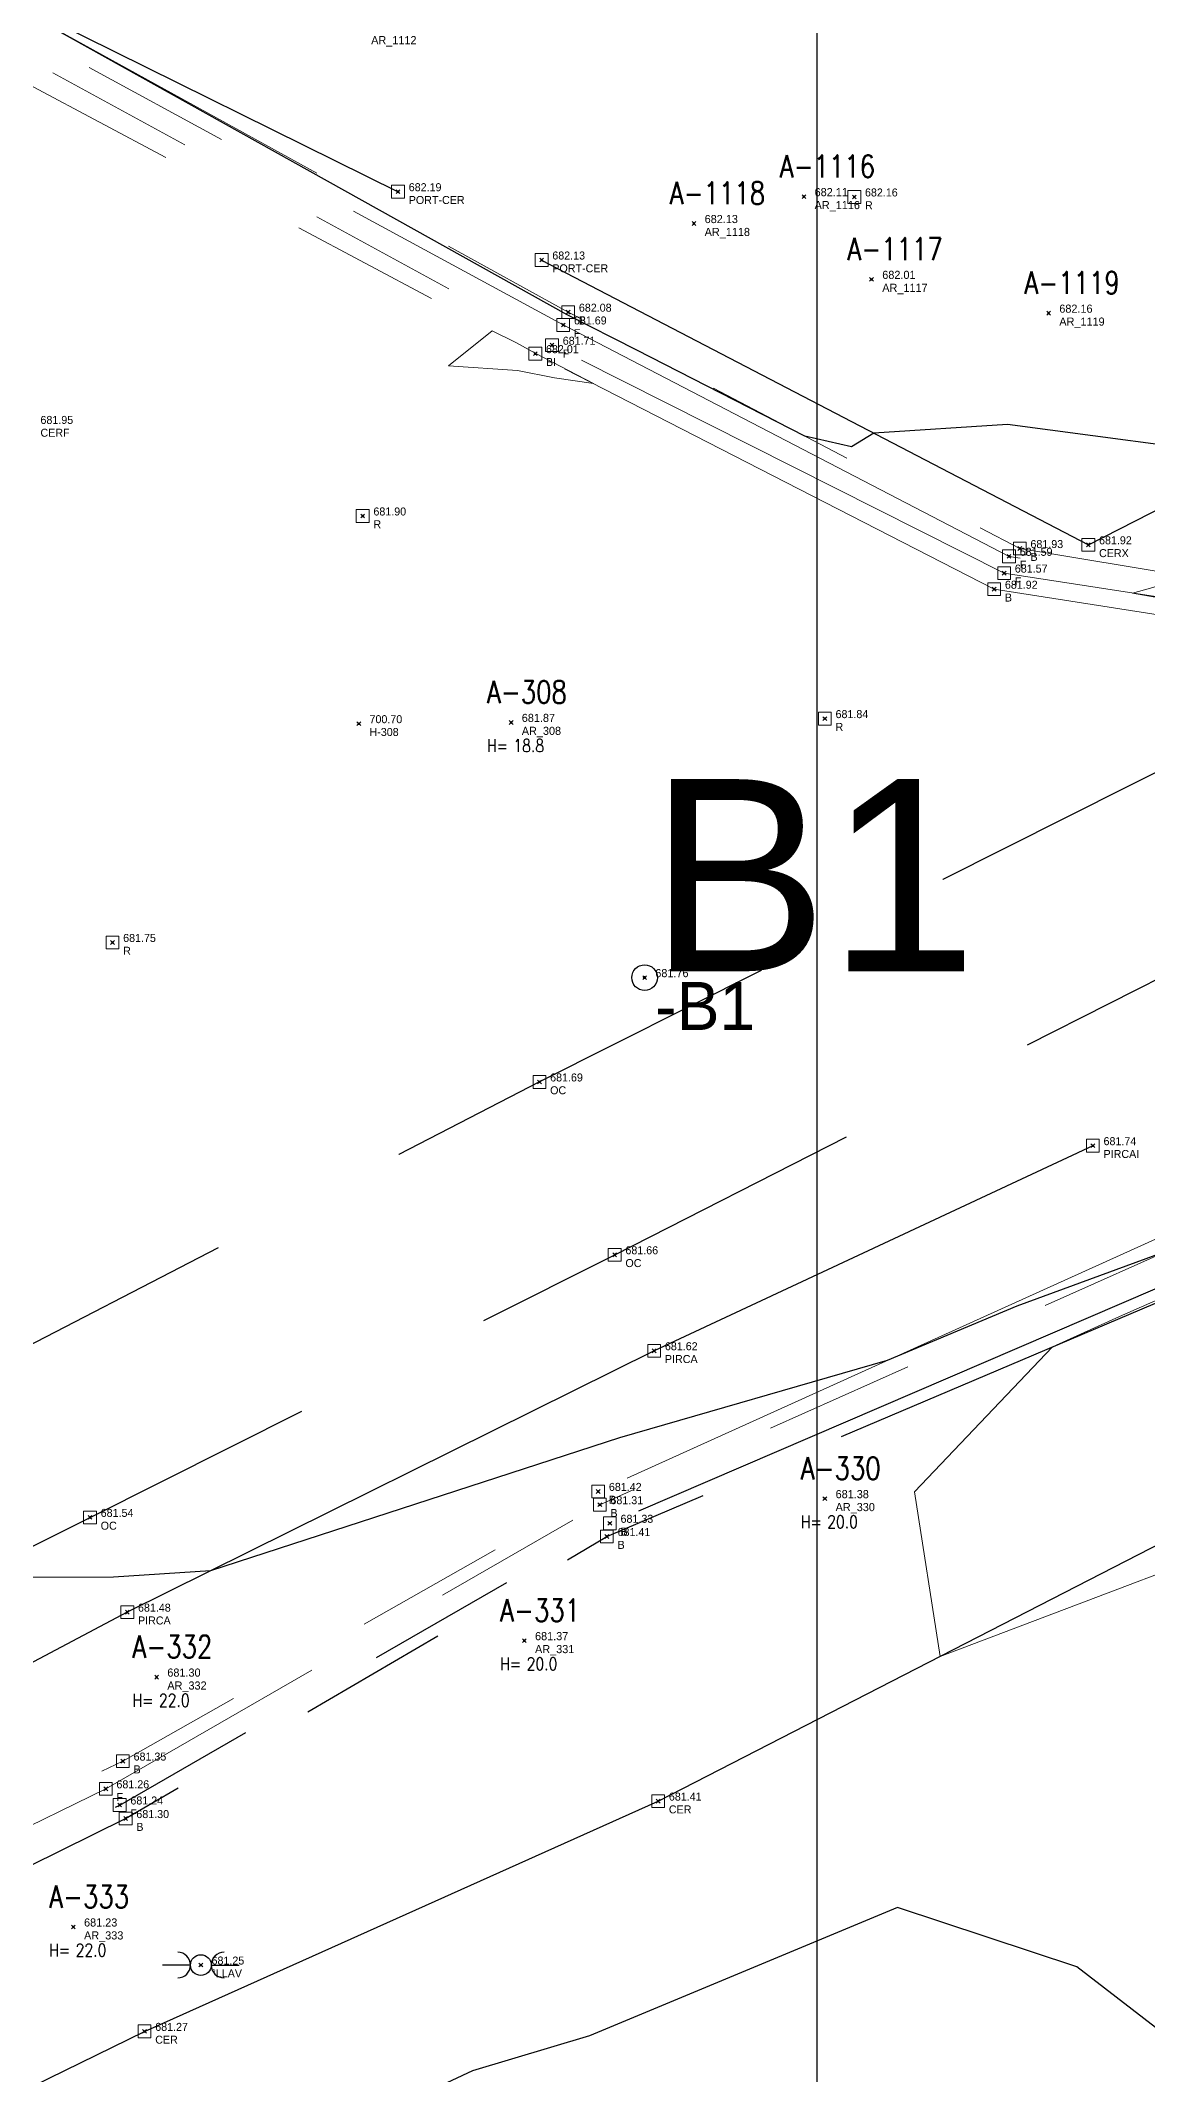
# Model space of a CAD drawing. Extents: x 350769 to 354978, y 6304672 to 6307963.
# Drawn here: x 352587.87 to 352605.16, y 6305958.3 to 6305990.07 of the extents above; entities that cross this region are included whole.
import ezdxf

# ---------------------------------------------------------------- set-up
doc = ezdxf.new("R2010")
doc.units = 0
doc.header["$PDMODE"] = 35
doc.header["$PDSIZE"] = 0.03
for name, pattern in [('4.0 - LO RECABARREN - DESNIVEL NUEVO$0$HIDDEN', [0.375, 0.25, -0.125]), ('CONTINUOS', [0]), ('DASHDOT', [1, 0.5, -0.25, 0, -0.25]), ('DASHED', [19.05, 12.7, -6.35]), ('HIDDEN', [9.525, 6.35, -3.175]), ('PHANTOM', [23.5, 11.75, -2.35, 2.35, -2.35, 2.35, -2.35])]:
    doc.linetypes.add(name, pattern=pattern)
doc.layers.get('0').update_dxf_attribs({"linetype": 'CONTINUOUS'})
doc.layers.get('Defpoints').update_dxf_attribs({"linetype": 'CONTINUOUS'})
for name, color, linetype in [('02_Geo ext_Acotamiento', 7, 'CONTINUOUS'), ('02_Geo ext_Geometria', 2, 'CONTINUOUS'), ('03_S2_Pav ext_Borde vereda', 7, 'CONTINUOUS'), ('1-ARBOL H1', 7, 'CONTINUOUS'), ('1-ARBOL H2', 1, 'CONTINUOUS'), ('1-ARBOL H3', 241, 'CONTINUOUS'), ('1-ARBOL NOMBRE', 3, 'CONTINUOUS'), ('1-ARBOL PTO', 7, 'CONTINUOUS'), ('1-CAMINO DE TIERRA', 252, 'HIDDEN'), ('1-CANAL', 150, 'PHANTOM'), ('1-CERCO', 252, 'CERCO_LINE'), ('1-coordenadas', 8, 'CONTINUOUS'), ('1-PIRCA', 252, 'CONTINUOUS'), ('1-PRS', 6, 'CONTINUOUS'), ('3-CANAL FDO', 141, 'PHANTOM'), ('C-TINN', 5, 'CONTINUOUS'), ('C-TOPO-MINR', 8, 'CONTINUOUS'), ('V-NODE-TEXT DIC 2012', 31, 'CONTINUOUS'), ('Z-LLAV', 253, 'CONTINUOUS')]:
    doc.layers.add(name, color=color, linetype=linetype)
doc.layers.add('0_ASD_LINEA OFICIAL', color=253, linetype='DASHDOT', lineweight=20)
doc.layers.add('0_ASD_TOPOGRAFIA_ELEMENTOS', color=9, linetype='CONTINUOS', lineweight=5, true_color=0xbdbdbd)
doc.styles.add('A', font='arial.ttf', dxfattribs={"height": 2})
doc.styles.add('ROMANS', font='romans.shx', dxfattribs={"width": 0.65})
doc.linetypes.add('CERCO_LINE', pattern='A,0.5,-0.2,[" X ",STANDARD,S=0.1,R=0,X=-0.1,Y=-0.05],-0.25', length=0.95)
doc.dimstyles.new('Principal', dxfattribs={"dimscale": 0, "dimtxt": 2, "dimasz": 2, "dimexe": 1, "dimexo": 1, "dimtad": 1, "dimrnd": 0.05, "dimzin": 1, "dimtxsty": 'ROMANS', "dimcen": 2.5, "dimclrt": 2, "dimaunit": 2, "dimadec": 0, "dimazin": 0, "dimtfac": 1, "dimtmove": 0, "dimatfit": 3, "dimfxl": 1, "dimfxlon": 1, "dimarcsym": 0})

# ---------------------------------------------------------------- blocks, each defined once
blk = doc.blocks.new('COORDENADAS')
at = {"layer": '1-coordenadas'}
blk.add_line((420, -900.625), (420, -0.625), dxfattribs=at)
blk = doc.blocks.new('LLAV')
at = {"layer": 'Z-LLAV'}
for p, q in [((-0.405, 0), (-1.5, 0)), ((0.405, 0), (1.5, 0))]:
    blk.add_line(p, q, dxfattribs=at)
blk.add_circle((0, 0), 0.405, dxfattribs=at)
for centre, start, end in [((-0.905, 0), 270, 90), ((0.905, 0), 90, 270)]:
    blk.add_arc(centre, 0.5, start, end, dxfattribs=at)
blk = doc.blocks.new('*D990')
at = {"layer": '02_Geo ext_Geometria', "color": 0, "lineweight": -2, "transparency": 16777216}
blk.add_line((352576.022, 6306008.91), (352574.44, 6306014.447), dxfattribs=at)
at = {"layer": '02_Geo ext_Geometria', "color": 0, "transparency": 16777216}
blk.add_solid([(352574.6, 6306014.493), (352574.28, 6306014.401), (352574.165, 6306015.409)], dxfattribs=at)
at = {"layer": 'Defpoints', "color": 0, "transparency": 16777216}
for p in [(352574.165, 6306015.409), (352689.665, 6305611.165)]:
    blk.add_point(p, dxfattribs=at)
at = {"layer": '02_Geo ext_Geometria', "color": 2, "transparency": 16777216, "insert": (352576.282, 6306011.306), "char_height": 1, "attachment_point": 5, "rotation": 285.9455, "style": 'ROMANS'}
blk.add_mtext('R420,40', dxfattribs=at)
blk = doc.blocks.new('*D1158')
at = {"layer": '02_Geo ext_Acotamiento', "color": 0, "lineweight": -2, "transparency": 16777216}
blk.add_line((352591.628, 6306023.101), (352590.955, 6306028.148), dxfattribs=at)
at = {"layer": '02_Geo ext_Acotamiento', "color": 0, "transparency": 16777216}
blk.add_solid([(352591.121, 6306028.17), (352590.79, 6306028.126), (352590.823, 6306029.139)], dxfattribs=at)
at = {"layer": 'Defpoints', "color": 0, "transparency": 16777216}
for p in [(352590.823, 6306029.139), (352600.066, 6305959.752)]:
    blk.add_point(p, dxfattribs=at)
at = {"layer": '02_Geo ext_Acotamiento', "color": 2, "transparency": 16777216, "insert": (352592.274, 6306025.126), "char_height": 1, "attachment_point": 5, "rotation": 277.5872, "style": 'ROMANS'}
blk.add_mtext('R70,00', dxfattribs=at)
blk = doc.blocks.new('*D1163')
at = {"layer": '02_Geo ext_Acotamiento', "color": 0, "lineweight": -2, "transparency": 16777216}
blk.add_line((352570.503, 6306007.292), (352568.844, 6306012.806), dxfattribs=at)
at = {"layer": '02_Geo ext_Acotamiento', "color": 0, "transparency": 16777216}
blk.add_solid([(352569.004, 6306012.854), (352568.685, 6306012.758), (352568.556, 6306013.764)], dxfattribs=at)
at = {"layer": 'Defpoints', "color": 0, "transparency": 16777216}
for p in [(352568.556, 6306013.764), (352689.665, 6305611.165)]:
    blk.add_point(p, dxfattribs=at)
at = {"layer": '02_Geo ext_Acotamiento', "color": 2, "transparency": 16777216, "insert": (352570.729, 6306009.69), "char_height": 1, "attachment_point": 5, "rotation": 286.7422, "style": 'ROMANS'}
blk.add_mtext('R420,40', dxfattribs=at)
blk = doc.blocks.new('*D1236')
at = {"layer": '02_Geo ext_Acotamiento', "color": 0, "lineweight": -2, "transparency": 16777216}
blk.add_line((352474.045, 6305972.496), (352473.119, 6305978.179), dxfattribs=at)
at = {"layer": '02_Geo ext_Acotamiento', "color": 0, "transparency": 16777216}
blk.add_solid([(352473.283, 6305978.206), (352472.954, 6305978.153), (352472.958, 6305979.166)], dxfattribs=at)
at = {"layer": 'Defpoints', "color": 0, "transparency": 16777216}
for p in [(352472.958, 6305979.166), (352596.042, 6305224.025)]:
    blk.add_point(p, dxfattribs=at)
at = {"layer": '02_Geo ext_Acotamiento', "color": 2, "transparency": 16777216, "insert": (352474.582, 6305974.845), "char_height": 1, "attachment_point": 5, "rotation": 279.2575, "style": 'ROMANS'}
blk.add_mtext('R765,10', dxfattribs=at)
blk = doc.blocks.new('A$C27410629')
at = {"layer": '0_ASD_LINEA OFICIAL', "ltscale": 8, "const_width": 0.5}
blk.add_lwpolyline([(329.815, 1226.935), (341.22, 1148.869), (238.195, 1105.634), (291.49, 983.299), (321.978, 995.446), (326.454, 996.533), (296.029, 1064.505), (308.046, 1069.695), (363.611, 1093.689), (361.431, 1107.626), (353.439, 1158.713), (341.91, 1227.807, -0.046618), (405.464, 1246.359), (405.095, 1249.329)], format="xyb", dxfattribs=at)
blk = doc.blocks.new('*D1284')
at = {"layer": '02_Geo ext_Acotamiento', "color": 0, "lineweight": -2, "transparency": 16777216}
blk.add_line((352572.304, 6306010.521), (352570.703, 6306016.052), dxfattribs=at)
at = {"layer": '02_Geo ext_Acotamiento', "color": 0, "transparency": 16777216}
blk.add_solid([(352570.863, 6306016.098), (352570.543, 6306016.005), (352570.425, 6306017.012)], dxfattribs=at)
at = {"layer": 'Defpoints', "color": 0, "transparency": 16777216}
for p in [(352570.425, 6306017.012), (352668.732, 6305677.436)]:
    blk.add_point(p, dxfattribs=at)
at = {"layer": '02_Geo ext_Acotamiento', "color": 2, "transparency": 16777216, "insert": (352572.556, 6306012.917), "char_height": 1, "attachment_point": 5, "rotation": 286.1456, "style": 'ROMANS'}
blk.add_mtext('R353,50', dxfattribs=at)
blk = doc.blocks.new('*D1285')
at = {"layer": '02_Geo ext_Acotamiento', "color": 0, "lineweight": -2, "transparency": 16777216}
blk.add_line((352571.708, 6306017.61), (352570.121, 6306023.145), dxfattribs=at)
at = {"layer": '02_Geo ext_Acotamiento', "color": 0, "transparency": 16777216}
blk.add_solid([(352570.282, 6306023.191), (352569.961, 6306023.099), (352569.846, 6306024.106)], dxfattribs=at)
at = {"layer": 'Defpoints', "color": 0, "transparency": 16777216}
for p in [(352569.846, 6306024.106), (352673.986, 6305660.762)]:
    blk.add_point(p, dxfattribs=at)
at = {"layer": '02_Geo ext_Acotamiento', "color": 2, "transparency": 16777216, "insert": (352571.966, 6306020.005), "char_height": 1, "attachment_point": 5, "rotation": 285.9932, "style": 'ROMANS'}
blk.add_mtext('R377,95', dxfattribs=at)
blk = doc.blocks.new('TOPOGRAFIA')
at = {"layer": '1-ARBOL H1', "color": 9, "lineweight": 0, "true_color": 0xbdbdbd}
for p in [(390595.219, 6302979.417), (390600.122, 6302967.293), (390595.426, 6302965.075), (390589.681, 6302964.506), (390588.38, 6302960.603)]:
    blk.add_point(p, dxfattribs=at)
at = {"layer": '1-ARBOL PTO', "color": 9, "lineweight": 0, "true_color": 0xbdbdbd}
for p in [(390599.794, 6302987.629), (390598.076, 6302987.209), (390600.851, 6302986.337), (390603.617, 6302985.809), (390595.219, 6302979.417), (390600.122, 6302967.293), (390595.426, 6302965.075), (390589.681, 6302964.506), (390588.38, 6302960.603)]:
    blk.add_point(p, dxfattribs=at)
at = {"layer": '1-CAMINO DE TIERRA', "color": 9, "lineweight": 0, "true_color": 0xbdbdbd, "flags": 128}
blk.add_lwpolyline([(390607.64, 6302979.815), (390595.662, 6302973.801), (390587.194, 6302969.429), (390574.37, 6302962.924), (390567.258, 6302959.232), (390557.997, 6302954.445), (390548.615, 6302949.552), (390540.491, 6302945.203), (390529.098, 6302939.213), (390519.624, 6302934.074), (390511.649, 6302929.898), (390501.487, 6302924.31), (390493.855, 6302920.188), (390484.267, 6302915.068), (390473.889, 6302910.014), (390464.48, 6302905.817), (390455.173, 6302902.087), (390444.191, 6302897.701), (390434.465, 6302893.974), (390425.452, 6302890.572), (390413.92, 6302886.513)], dxfattribs=at)
at = {"layer": '1-CAMINO DE TIERRA', "color": 9, "true_color": 0xbdbdbd, "flags": 128}
blk.add_lwpolyline([(390414.503, 6302884.167), (390426.235, 6302888.284), (390435.455, 6302891.824), (390444.768, 6302895.243), (390456.273, 6302899.776), (390465.133, 6302903.239), (390475.06, 6302907.873), (390485.171, 6302912.687), (390495.221, 6302918.173), (390502.597, 6302922.104), (390512.934, 6302927.772), (390520.597, 6302932.004), (390530.432, 6302937.188), (390541.507, 6302943.044), (390549.796, 6302947.283), (390559.224, 6302952.057), (390568.45, 6302957.205), (390575.349, 6302960.324), (390588.64, 6302967), (390596.838, 6302971.102), (390608.345, 6302976.949)], dxfattribs=at)
at = {"layer": '1-CANAL', "color": 9, "lineweight": 0, "true_color": 0xbdbdbd, "flags": 128}
for points in [[(390606.923, 6302980.85), (390602.767, 6302981.497), (390595.597, 6302985.176), (390586.83, 6302989.835), (390576.966, 6302994.828), (390569.022, 6303004.858), (390565.181, 6303011.45), (390560.121, 6303016.931), (390558.695, 6303022.392), (390559.906, 6303030.896), (390565.735, 6303034.226), (390567.863, 6303043.851), (390567.476, 6303053.031), (390577.365, 6303055.368), (390586.13, 6303057.083), (390595.951, 6303058.75), (390592.766, 6303073.477), (390590.492, 6303084.974), (390587.931, 6303096.852), (390585.972, 6303106.914), (390583.455, 6303119.338), (390581.638, 6303129.379), (390579.403, 6303140.31), (390580.852, 6303144.065)], [(390581.244, 6303144.018), (390580.369, 6303140.36), (390582.262, 6303129.744), (390584.047, 6303119.5), (390586.588, 6303107.088), (390588.694, 6303096.849), (390591.067, 6303085.105), (390593.654, 6303073.281), (390596.879, 6303058.062), (390586.509, 6303056.198), (390577.689, 6303054.568), (390568.543, 6303052.751), (390568.434, 6303043.924), (390566.27, 6303033.841), (390560.889, 6303030.742), (390559.334, 6303022.627), (390560.769, 6303017.205), (390565.807, 6303011.677), (390569.487, 6303005.317), (390577.48, 6302995.531), (390587.275, 6302990.707), (390596.111, 6302985.824), (390603.166, 6302982.132), (390607.384, 6302981.434)], [(390534.978, 6302934.255), (390545.279, 6302939.248), (390558.807, 6302946.563), (390566.318, 6302951.288), (390577.492, 6302957.55), (390589.154, 6302963.194), (390596.58, 6302967.406), (390606.031, 6302971.682)]]:
    blk.add_lwpolyline(points, dxfattribs=at)
at = {"layer": '1-CANAL', "color": 9, "true_color": 0xbdbdbd, "flags": 128}
blk.add_lwpolyline([(390410.425, 6302877.471), (390411.43, 6302878.668), (390417.383, 6302880.527), (390418.627, 6302880.78), (390429.948, 6302884.642), (390440.217, 6302888.095), (390449.414, 6302891.566), (390460.027, 6302895.068), (390470.05, 6302898.48), (390479.987, 6302903.192), (390490.293, 6302909.07), (390498.843, 6302913.912), (390509.936, 6302918.991), (390519.355, 6302923.819), (390527.617, 6302929.369), (390535.896, 6302933.049), (390543.608, 6302937.795), (390559.216, 6302945.658), (390566.769, 6302950.54), (390577.792, 6302956.685), (390589.197, 6302962.296), (390596.716, 6302966.701), (390606.382, 6302970.815)], dxfattribs=at)
at = {"layer": '1-CERCO', "color": 9, "lineweight": 0, "true_color": 0xbdbdbd, "flags": 128}
for points in [[(390621.731, 6302988.051), (390622.955, 6302992.455), (390622.283, 6302994.852), (390620.115, 6303005.411), (390618.483, 6303013.734), (390616.906, 6303021.181), (390614.394, 6303032.673), (390605.923, 6303031.807), (390602.864, 6303031.486), (390598.352, 6303031.962), (390588.4, 6303033.041), (390578.519, 6303033.596), (390570.245, 6303033.803), (390569.578, 6303025.395), (390569.558, 6303019.565), (390569.426, 6303011.703), (390571.471, 6303005.348), (390573.368, 6303002.12), (390579.022, 6302995.676), (390588.044, 6302990.378), (390593.453, 6302987.706)], [(390595.696, 6302986.639), (390604.238, 6302982.191), (390607.899, 6302984.059), (390616.796, 6302988.676)], [(390629.655, 6302894.677), (390626.235, 6302904.153), (390625.845, 6302905.116), (390623.812, 6302914.958), (390622.015, 6302923.148), (390619.52, 6302934.931), (390617.616, 6302943.74), (390615.737, 6302952.556), (390608.419, 6302949.168), (390600.373, 6302945.466), (390593.216, 6302942.178), (390588.747, 6302943.581), (390583.12, 6302947.034), (390579.264, 6302953.968), (390589.492, 6302958.972), (390597.517, 6302962.569), (390609.056, 6302968.491)]]:
    blk.add_lwpolyline(points, dxfattribs=at)
at = {"layer": '1-coordenadas', "color": 9, "linetype": '4.0 - LO RECABARREN - DESNIVEL NUEVO$0$HIDDEN', "lineweight": 0, "ltscale": 50, "true_color": 0xbdbdbd}
blk.add_line((390600, 6302300), (390600, 6303200), dxfattribs=at)
at = {"layer": '1-PIRCA', "color": 9, "lineweight": 0, "true_color": 0xbdbdbd, "flags": 128}
blk.add_lwpolyline([(390604.308, 6302972.806), (390597.455, 6302969.603), (390589.223, 6302965.52), (390575.978, 6302958.504)], dxfattribs=at)
at = {"layer": '1-PRS', "color": 9, "lineweight": 0, "true_color": 0xbdbdbd}
blk.add_circle((390597.305, 6302975.431), 0.2, dxfattribs=at)
blk.add_point((390597.305, 6302975.431), dxfattribs=at)
at = {"layer": '3-CANAL FDO', "color": 9, "lineweight": 0, "true_color": 0xbdbdbd, "flags": 128}
for points in [[(390577.595, 6303054.825), (390568.212, 6303052.779), (390568.276, 6303043.896), (390566.036, 6303033.804), (390560.601, 6303030.851), (390559.102, 6303022.612), (390560.52, 6303017.167), (390565.688, 6303011.598), (390569.355, 6303005.237), (390577.235, 6302995.456), (390587.08, 6302990.484), (390596.034, 6302985.625), (390602.999, 6302982.011), (390607.157, 6302981.305)], [(390607.157, 6302981.305), (390606.963, 6302981.122), (390602.922, 6302981.749), (390595.859, 6302985.308), (390586.876, 6302990.212), (390576.85, 6302995.233), (390569.127, 6303005.061), (390565.509, 6303011.456), (390560.289, 6303017.039), (390558.87, 6303022.466), (390560.25, 6303030.91), (390565.89, 6303034.024), (390568.07, 6303043.79), (390567.841, 6303052.638)], [(390614.357, 6302888.732), (390614.033, 6302890.479), (390617.872, 6302894.869), (390619.987, 6302898.875), (390626.1, 6302904.402), (390628.071, 6302908.241), (390626.247, 6302919.44), (390624.269, 6302927.686), (390621.555, 6302941.113), (390621.382, 6302947.496), (390622.109, 6302957.45), (390620.887, 6302963.071), (390618.288, 6302968.639), (390613.135, 6302975.193), (390612.733, 6302975.009), (390612.821, 6302974.866), (390606.108, 6302971.447), (390596.604, 6302967.198)], [(390498.837, 6302914.947), (390509.344, 6302920.398), (390519.008, 6302924.877), (390527.469, 6302929.862), (390535.051, 6302934.038), (390545.348, 6302939.046), (390559.058, 6302946.301), (390566.444, 6302951.117), (390577.657, 6302957.27), (390588.886, 6302962.761), (390596.604, 6302967.198)]]:
    blk.add_lwpolyline(points, dxfattribs=at)
at = {"layer": '3-CANAL FDO', "color": 9, "true_color": 0xbdbdbd, "flags": 128}
blk.add_lwpolyline([(390410.291, 6302874.382), (390410.045, 6302876.002), (390409.921, 6302876.491), (390410.015, 6302877.454), (390410.261, 6302877.634), (390411.408, 6302879.012), (390417.173, 6302880.892), (390418.341, 6302881.327), (390429.641, 6302885.121), (390440.068, 6302888.62), (390449.007, 6302892.011), (390459.544, 6302895.544), (390469.987, 6302898.925), (390479.581, 6302903.965), (390489.75, 6302909.574), (390498.99, 6302914.674), (390509.501, 6302919.669), (390519.234, 6302924.649), (390527.598, 6302929.651), (390535.204, 6302933.735), (390543.553, 6302938.076), (390559.196, 6302946.235), (390566.606, 6302950.922), (390577.734, 6302956.994), (390589.104, 6302962.508), (390596.762, 6302966.908), (390606.237, 6302970.98)], dxfattribs=at)
at = {"layer": 'C-TINN', "color": 9, "linetype": 'Continuous', "lineweight": 0, "true_color": 0xbdbdbd}
for points, elevation in [([(390593.353, 6302987.606), (390593.353, 6302987.806), (390593.553, 6302987.806), (390593.553, 6302987.606), (390593.353, 6302987.606)], 682.189), ([(390600.481, 6302987.524), (390600.481, 6302987.724), (390600.681, 6302987.724), (390600.681, 6302987.524), (390600.481, 6302987.524)], 682.155), ([(390595.596, 6302986.539), (390595.596, 6302986.739), (390595.796, 6302986.739), (390595.796, 6302986.539), (390595.596, 6302986.539)], 682.127), ([(390596.011, 6302985.724), (390596.011, 6302985.924), (390596.211, 6302985.924), (390596.211, 6302985.724), (390596.011, 6302985.724)], 682.076), ([(390595.934, 6302985.525), (390595.934, 6302985.725), (390596.134, 6302985.725), (390596.134, 6302985.525), (390595.934, 6302985.525)], 681.691), ([(390595.497, 6302985.076), (390595.497, 6302985.276), (390595.697, 6302985.276), (390595.697, 6302985.076), (390595.497, 6302985.076)], 682.011), ([(390595.759, 6302985.208), (390595.759, 6302985.408), (390595.959, 6302985.408), (390595.959, 6302985.208), (390595.759, 6302985.208)], 681.711), ([(390592.801, 6302982.541), (390592.801, 6302982.741), (390593.001, 6302982.741), (390593.001, 6302982.541), (390592.801, 6302982.541)], 681.905), ([(390602.899, 6302981.911), (390602.899, 6302982.111), (390603.099, 6302982.111), (390603.099, 6302981.911), (390602.899, 6302981.911)], 681.587), ([(390603.066, 6302982.032), (390603.066, 6302982.232), (390603.266, 6302982.232), (390603.266, 6302982.032), (390603.066, 6302982.032)], 681.931), ([(390604.138, 6302982.091), (390604.138, 6302982.291), (390604.338, 6302982.291), (390604.338, 6302982.091), (390604.138, 6302982.091)], 681.918), ([(390602.822, 6302981.649), (390602.822, 6302981.849), (390603.022, 6302981.849), (390603.022, 6302981.649), (390602.822, 6302981.649)], 681.568), ([(390602.667, 6302981.397), (390602.667, 6302981.597), (390602.867, 6302981.597), (390602.867, 6302981.397), (390602.667, 6302981.397)], 681.924), ([(390600.021, 6302979.376), (390600.021, 6302979.576), (390600.221, 6302979.576), (390600.221, 6302979.376), (390600.021, 6302979.376)], 681.845), ([(390588.891, 6302975.88), (390588.891, 6302976.08), (390589.091, 6302976.08), (390589.091, 6302975.88), (390588.891, 6302975.88)], 681.751), ([(390595.562, 6302973.701), (390595.562, 6302973.901), (390595.762, 6302973.901), (390595.762, 6302973.701), (390595.562, 6302973.701)], 681.688), ([(390604.208, 6302972.706), (390604.208, 6302972.906), (390604.408, 6302972.906), (390604.408, 6302972.706), (390604.208, 6302972.706)], 681.737), ([(390596.738, 6302971.002), (390596.738, 6302971.202), (390596.938, 6302971.202), (390596.938, 6302971.002), (390596.738, 6302971.002)], 681.661), ([(390597.355, 6302969.503), (390597.355, 6302969.703), (390597.555, 6302969.703), (390597.555, 6302969.503), (390597.355, 6302969.503)], 681.623), ([(390596.48, 6302967.306), (390596.48, 6302967.506), (390596.68, 6302967.506), (390596.68, 6302967.306), (390596.48, 6302967.306)], 681.424), ([(390596.504, 6302967.098), (390596.504, 6302967.298), (390596.704, 6302967.298), (390596.704, 6302967.098), (390596.504, 6302967.098)], 681.314), ([(390588.54, 6302966.9), (390588.54, 6302967.1), (390588.74, 6302967.1), (390588.74, 6302966.9), (390588.54, 6302966.9)], 681.539), ([(390596.662, 6302966.808), (390596.662, 6302967.008), (390596.862, 6302967.008), (390596.862, 6302966.808), (390596.662, 6302966.808)], 681.326), ([(390596.616, 6302966.601), (390596.616, 6302966.801), (390596.816, 6302966.801), (390596.816, 6302966.601), (390596.616, 6302966.601)], 681.41), ([(390589.123, 6302965.42), (390589.123, 6302965.62), (390589.323, 6302965.62), (390589.323, 6302965.42), (390589.123, 6302965.42)], 681.477), ([(390589.054, 6302963.094), (390589.054, 6302963.294), (390589.254, 6302963.294), (390589.254, 6302963.094), (390589.054, 6302963.094)], 681.352), ([(390588.786, 6302962.661), (390588.786, 6302962.861), (390588.986, 6302962.861), (390588.986, 6302962.661), (390588.786, 6302962.661)], 681.258), ([(390589.004, 6302962.408), (390589.004, 6302962.608), (390589.204, 6302962.608), (390589.204, 6302962.408), (390589.004, 6302962.408)], 681.238), ([(390589.097, 6302962.196), (390589.097, 6302962.396), (390589.297, 6302962.396), (390589.297, 6302962.196), (390589.097, 6302962.196)], 681.301), ([(390597.417, 6302962.469), (390597.417, 6302962.669), (390597.617, 6302962.669), (390597.617, 6302962.469), (390597.417, 6302962.469)], 681.413), ([(390589.392, 6302958.872), (390589.392, 6302959.072), (390589.592, 6302959.072), (390589.592, 6302958.872), (390589.392, 6302958.872)], 681.267)]:
    blk.add_lwpolyline(points, dxfattribs=dict(at, elevation=elevation))
for p in [(390593.453, 6302987.706, 682.189), (390600.581, 6302987.624, 682.155), (390595.696, 6302986.639, 682.127), (390596.034, 6302985.625, 681.691), (390596.111, 6302985.824, 682.076), (390595.859, 6302985.308, 681.711), (390595.597, 6302985.176, 682.011), (390592.901, 6302982.641, 681.905), (390603.166, 6302982.132, 681.931), (390604.238, 6302982.191, 681.918), (390602.999, 6302982.011, 681.587), (390602.767, 6302981.497, 681.924), (390602.922, 6302981.749, 681.568), (390600.121, 6302979.476, 681.845), (390588.991, 6302975.98, 681.751), (390595.662, 6302973.801, 681.688), (390604.308, 6302972.806, 681.737), (390596.838, 6302971.102, 681.661), (390597.455, 6302969.603, 681.623), (390596.58, 6302967.406, 681.424), (390596.604, 6302967.198, 681.314), (390588.64, 6302967, 681.539), (390596.762, 6302966.908, 681.326), (390596.716, 6302966.701, 681.41), (390589.223, 6302965.52, 681.477), (390589.154, 6302963.194, 681.352), (390588.886, 6302962.761, 681.258), (390589.104, 6302962.508, 681.238), (390597.517, 6302962.569, 681.413), (390589.197, 6302962.296, 681.301), (390589.492, 6302958.972, 681.267)]:
    blk.add_point(p, dxfattribs=at)
at = {"layer": 'C-TOPO-MINR', "color": 9, "linetype": 'Continuous', "lineweight": -3, "true_color": 0xbdbdbd}
for points, elevation in [([(390606.895, 6302983.547), (390602.973, 6302984.071), (390600.887, 6302983.936), (390600.536, 6302983.719), (390599.809, 6302983.889), (390597.182, 6302985.231), (390596.096, 6302985.785), (390587.523, 6302990.563)], 682), ([(390606.114, 6302971.398), (390603.122, 6302970.298), (390601.097, 6302969.45), (390596.914, 6302968.245), (390590.52, 6302966.163), (390589.007, 6302966.069), (390586.769, 6302966.06), (390586.075, 6302966.267), (390586.448, 6302969.05), (390585.429, 6302969.24), (390576.223, 6302970.31), (390571.543, 6302969.393), (390562.409, 6302971.543), (390560.25, 6302977.261), (390559.338, 6302978.374), (390551.043, 6302978.078), (390542.282, 6302979.465), (390540.96, 6302979.666), (390535.227, 6302977.717), (390532.241, 6302976.518)], 681.5), ([(390608.996, 6302956.176), (390604.058, 6302959.983), (390601.256, 6302960.909), (390596.443, 6302958.905), (390594.614, 6302958.354), (390588.081, 6302955.3)], 681)]:
    blk.add_lwpolyline(points, dxfattribs=dict(at, elevation=elevation))
at = {"layer": 'C-TOPO-MINR', "color": 9, "linetype": 'Continuous', "lineweight": 0, "true_color": 0xbdbdbd}
for points, elevation in [([(390595.291, 6302985.352), (390594.923, 6302985.534), (390594.24, 6302984.986), (390595.317, 6302984.913), (390595.897, 6302984.798), (390596.504, 6302984.711), (390595.607, 6302985.181), (390595.291, 6302985.352)], 682), ([(390606.956, 6302981.076), (390607.102, 6302981.147), (390607.12, 6302981.123), (390607.116, 6302981.165), (390607.196, 6302981.327), (390606.669, 6302981.406), (390605.46, 6302981.593), (390605.21, 6302981.515), (390604.928, 6302981.438), (390606.956, 6302981.076)], 681.5), ([(390608.273, 6302967.232), (390610.44, 6302967.942), (390613.325, 6302969.19), (390615.44, 6302969.719), (390615.236, 6302971.656), (390612.864, 6302974.571), (390607.373, 6302971.396), (390606.35, 6302970.852), (390604.771, 6302970.161), (390603.676, 6302969.663), (390601.524, 6302967.398), (390601.92, 6302964.829), (390608.273, 6302967.232)], 681.5)]:
    blk.add_lwpolyline(points, dxfattribs=dict(at, elevation=elevation))
at = {"layer": 'V-NODE-TEXT DIC 2012', "color": 9, "lineweight": 0, "true_color": 0xbdbdbd}
for p in [(390593.453, 6302987.706), (390599.794, 6302987.629), (390600.581, 6302987.624), (390598.076, 6302987.209), (390595.696, 6302986.639), (390600.851, 6302986.337), (390596.034, 6302985.625), (390596.111, 6302985.824), (390603.617, 6302985.809), (390595.859, 6302985.308), (390595.597, 6302985.176), (390592.901, 6302982.641), (390603.166, 6302982.132), (390604.238, 6302982.191), (390602.999, 6302982.011), (390602.767, 6302981.497), (390602.922, 6302981.749), (390592.84, 6302979.397), (390595.219, 6302979.417), (390600.121, 6302979.476), (390588.991, 6302975.98), (390597.305, 6302975.431), (390595.662, 6302973.801), (390604.308, 6302972.806), (390596.838, 6302971.102), (390597.455, 6302969.603), (390596.58, 6302967.406), (390596.604, 6302967.198), (390600.122, 6302967.293), (390588.64, 6302967), (390596.762, 6302966.908), (390596.716, 6302966.701), (390589.223, 6302965.52), (390595.426, 6302965.075), (390589.681, 6302964.506), (390589.154, 6302963.194), (390588.886, 6302962.761), (390589.104, 6302962.508), (390597.517, 6302962.569), (390589.197, 6302962.296), (390588.38, 6302960.603), (390590.372, 6302960.008), (390589.492, 6302958.972)]:
    blk.add_point(p, dxfattribs=at)
at = {"layer": 'Z-LLAV', "color": 9, "lineweight": 0, "true_color": 0xbdbdbd, "xscale": 0.4, "yscale": 0.4, "zscale": 0.4}
blk.add_blockref('LLAV', (390590.372, 6302960.008), dxfattribs=at)
at = {"layer": '1-ARBOL H2', "color": 9, "lineweight": 0, "true_color": 0xbdbdbd, "style": 'ROMANS', "width": 0.8}
for p in [(390594.842, 6302978.955), (390599.745, 6302966.831), (390595.049, 6302964.613), (390589.304, 6302964.044), (390588.003, 6302960.141)]:
    blk.add_text('H=', height=0.2, dxfattribs=at).set_placement(p)
at = {"layer": '1-ARBOL H3', "color": 9, "lineweight": 0, "true_color": 0xbdbdbd, "style": 'ROMANS', "width": 0.8}
for s, p in [('18.8', (390595.255, 6302978.955)), ('20.0', (390600.158, 6302966.831)), ('20.0', (390595.462, 6302964.613)), ('22.0', (390589.717, 6302964.044)), ('22.0', (390588.416, 6302960.141))]:
    blk.add_text(s, height=0.2, dxfattribs=at).set_placement(p)
at = {"layer": '1-ARBOL NOMBRE', "color": 9, "lineweight": 0, "true_color": 0xbdbdbd, "style": 'ROMANS', "width": 0.8}
for s, p in [('A-1116', (390599.417, 6302987.929)), ('A-1118', (390597.699, 6302987.509)), ('A-1117', (390600.474, 6302986.637)), ('A-1119', (390603.24, 6302986.109)), ('A-308', (390594.842, 6302979.717)), ('A-330', (390599.745, 6302967.593)), ('A-331', (390595.049, 6302965.375)), ('A-332', (390589.304, 6302964.806)), ('A-333', (390588.003, 6302960.903))]:
    blk.add_text(s, height=0.35, dxfattribs=at).set_placement(p)
at = {"layer": '1-PRS', "color": 9, "lineweight": 0, "true_color": 0xbdbdbd, "style": 'A'}
blk.add_text('B1', height=3, dxfattribs=at).set_placement((390597.372, 6302975.531))
at = {"layer": 'V-NODE-TEXT DIC 2012', "color": 9, "lineweight": 0, "true_color": 0xbdbdbd}
for s, height, p in [('AR_1112', 0.127, (390593.033, 6302990.01)), ('682.19', 0.125, (390593.62, 6302987.714)), ('PORT-CER', 0.125, (390593.62, 6302987.514)), ('AR_1116', 0.127, (390599.961, 6302987.434)), ('682.11', 0.127, (390599.961, 6302987.636)), ('682.16', 0.125, (390600.748, 6302987.632)), ('R', 0.125, (390600.748, 6302987.432)), ('682.13', 0.127, (390598.243, 6302987.216)), ('AR_1118', 0.127, (390598.243, 6302987.014)), ('682.13', 0.125, (390595.863, 6302986.647)), ('PORT-CER', 0.125, (390595.863, 6302986.447)), ('AR_1117', 0.127, (390601.018, 6302986.142)), ('682.01', 0.127, (390601.018, 6302986.344)), ('682.08', 0.125, (390596.278, 6302985.832)), ('682.16', 0.127, (390603.784, 6302985.816)), ('681.69', 0.125, (390596.201, 6302985.633)), ('B', 0.125, (390596.278, 6302985.632)), ('AR_1119', 0.127, (390603.784, 6302985.614)), ('682.01', 0.125, (390595.764, 6302985.184)), ('681.71', 0.125, (390596.026, 6302985.316)), ('F', 0.125, (390596.201, 6302985.433)), ('BI', 0.125, (390595.764, 6302984.984)), ('F', 0.125, (390596.026, 6302985.116)), ('681.95', 0.125, (390587.866, 6302984.079)), ('CERF', 0.125, (390587.866, 6302983.879)), ('681.90', 0.125, (390593.068, 6302982.649)), ('R', 0.125, (390593.068, 6302982.449)), ('681.59', 0.125, (390603.166, 6302982.019)), ('681.93', 0.125, (390603.333, 6302982.14)), ('681.92', 0.125, (390604.405, 6302982.199)), ('CERX', 0.125, (390604.405, 6302981.999)), ('681.57', 0.125, (390603.089, 6302981.757)), ('F', 0.125, (390603.166, 6302981.819)), ('B', 0.125, (390603.333, 6302981.94)), ('681.92', 0.125, (390602.934, 6302981.505)), ('F', 0.125, (390603.089, 6302981.557)), ('B', 0.125, (390602.934, 6302981.305)), ('681.87', 0.127, (390595.386, 6302979.424)), ('681.84', 0.125, (390600.288, 6302979.484)), ('700.70', 0.125, (390593.007, 6302979.405)), ('H-308', 0.125, (390593.007, 6302979.205)), ('AR_308', 0.127, (390595.386, 6302979.222)), ('R', 0.125, (390600.288, 6302979.284)), ('681.75', 0.125, (390589.158, 6302975.988)), ('R', 0.125, (390589.158, 6302975.788)), ('681.76', 0.127, (390597.472, 6302975.438)), ('-B1', 0.75, (390597.472, 6302974.613)), ('681.69', 0.125, (390595.829, 6302973.809)), ('OC', 0.125, (390595.829, 6302973.609)), ('681.74', 0.125, (390604.475, 6302972.814)), ('PIRCAI', 0.125, (390604.475, 6302972.614)), ('681.66', 0.125, (390597.005, 6302971.11)), ('OC', 0.125, (390597.005, 6302970.91)), ('681.62', 0.125, (390597.622, 6302969.611)), ('PIRCA', 0.125, (390597.622, 6302969.411)), ('681.42', 0.125, (390596.747, 6302967.414)), ('B', 0.125, (390596.747, 6302967.214)), ('681.31', 0.125, (390596.771, 6302967.206)), ('AR_330', 0.127, (390600.289, 6302967.098)), ('681.38', 0.127, (390600.289, 6302967.3)), ('681.54', 0.125, (390588.807, 6302967.008)), ('OC', 0.125, (390588.807, 6302966.808)), ('B', 0.125, (390596.771, 6302967.006)), ('681.41', 0.125, (390596.883, 6302966.709)), ('681.33', 0.125, (390596.929, 6302966.916)), ('B', 0.125, (390596.929, 6302966.716)), ('B', 0.125, (390596.883, 6302966.509)), ('681.48', 0.125, (390589.39, 6302965.528)), ('PIRCA', 0.125, (390589.39, 6302965.328)), ('AR_331', 0.127, (390595.593, 6302964.88)), ('681.37', 0.127, (390595.593, 6302965.082)), ('681.30', 0.127, (390589.848, 6302964.513)), ('AR_332', 0.127, (390589.848, 6302964.311)), ('681.35', 0.125, (390589.321, 6302963.202)), ('B', 0.125, (390589.321, 6302963.002)), ('681.26', 0.125, (390589.053, 6302962.769)), ('F', 0.125, (390589.053, 6302962.569)), ('681.24', 0.125, (390589.271, 6302962.516)), ('F', 0.125, (390589.271, 6302962.316)), ('681.30', 0.125, (390589.364, 6302962.304)), ('681.41', 0.125, (390597.684, 6302962.577)), ('CER', 0.125, (390597.684, 6302962.377)), ('B', 0.125, (390589.364, 6302962.104)), ('AR_333', 0.127, (390588.547, 6302960.408)), ('681.23', 0.127, (390588.547, 6302960.61)), ('681.25', 0.125, (390590.539, 6302960.016)), ('°LLAV', 0.125, (390590.539, 6302959.816)), ('681.27', 0.125, (390589.659, 6302958.98)), ('CER', 0.125, (390589.659, 6302958.78))]:
    blk.add_text(s, height=height, dxfattribs=at).set_placement(p)

msp = doc.modelspace()

# ---------------------------------------------------------------- linework, layer by layer
at = {"layer": '1-CAMINO DE TIERRA', "flags": 128}
for points in [[(352607.64, 6305979.815), (352595.662, 6305973.801), (352587.194, 6305969.429), (352574.37, 6305962.924), (352567.258, 6305959.232), (352557.997, 6305954.445), (352548.615, 6305949.552), (352540.491, 6305945.203), (352529.098, 6305939.213), (352519.624, 6305934.074), (352511.649, 6305929.898), (352501.487, 6305924.31), (352493.855, 6305920.188), (352484.267, 6305915.068), (352473.889, 6305910.014), (352464.48, 6305905.817), (352455.173, 6305902.087), (352444.191, 6305897.701), (352434.465, 6305893.974), (352425.452, 6305890.572), (352413.92, 6305886.513)], [(352414.503, 6305884.167), (352426.235, 6305888.284), (352435.455, 6305891.824), (352444.768, 6305895.243), (352456.273, 6305899.776), (352465.133, 6305903.239), (352475.06, 6305907.873), (352485.171, 6305912.687), (352495.221, 6305918.173), (352502.597, 6305922.104), (352512.934, 6305927.772), (352520.597, 6305932.004), (352530.432, 6305937.188), (352541.507, 6305943.044), (352549.796, 6305947.283), (352559.224, 6305952.057), (352568.45, 6305957.205), (352575.349, 6305960.324), (352588.64, 6305967), (352596.838, 6305971.102), (352608.345, 6305976.949)]]:
    msp.add_lwpolyline(points, dxfattribs=at)
at = {"layer": '1-CERCO', "ltscale": 6, "flags": 128}
for points in [[(352573.67, 6306001.776), (352579.022, 6305995.676), (352588.044, 6305990.378), (352593.453, 6305987.706)], [(352595.696, 6305986.639), (352604.238, 6305982.191), (352607.899, 6305984.059), (352616.796, 6305988.676)], [(352629.655, 6305894.677), (352626.235, 6305904.153), (352625.845, 6305905.116), (352623.812, 6305914.958), (352622.015, 6305923.148), (352619.52, 6305934.931), (352617.616, 6305943.74), (352615.737, 6305952.556), (352608.419, 6305949.168), (352600.373, 6305945.466), (352593.216, 6305942.178), (352588.747, 6305943.581), (352583.12, 6305947.034), (352579.264, 6305953.968), (352589.492, 6305958.972), (352597.517, 6305962.569), (352609.056, 6305968.491)]]:
    msp.add_lwpolyline(points, dxfattribs=at)
at = {"layer": '1-PIRCA', "flags": 128}
msp.add_lwpolyline([(352604.308, 6305972.806), (352597.455, 6305969.603), (352589.223, 6305965.52), (352575.978, 6305958.504)], dxfattribs=at)
at = {"layer": '1-PRS'}
msp.add_circle((352597.305, 6305975.431), 0.2, dxfattribs=at)
msp.add_point((352597.305, 6305975.431), dxfattribs=at)

# ---------------------------------------------------------------- block references
at = {"color": 252, "linetype": 'DASHED'}
msp.add_blockref('COORDENADAS', (352180, 6306200.625), dxfattribs=at)
at = {"layer": '03_S2_Pav ext_Borde vereda', "linetype": 'Continuous'}
msp.add_blockref('A$C27410629', (352203.962, 6304761.714), dxfattribs=at)
at = {"layer": 'Z-LLAV', "xscale": 0.4, "yscale": 0.4, "zscale": 0.4}
msp.add_blockref('LLAV', (352590.372, 6305960.008), dxfattribs=at)

# ---------------------------------------------------------------- texts
at = {"layer": '1-PRS', "style": 'A'}
msp.add_text('B1', height=3, dxfattribs=at).set_placement((352597.372, 6305975.531))

# ---------------------------------------------------------------- dimensions: what is measured, and where the dimension line sits
at = {"layer": '02_Geo ext_Acotamiento'}
for center, mpoint, override, picture, middle in [((352600.066, 6305959.752), (352590.823, 6306029.139), {"dimscale": 0, "dimaunit": 0, "dimfxl": 0.22, "dimarcsym": 1}, '*D1158', (352591.374, 6306025.006)), ((352673.986, 6305660.762), (352569.846, 6306024.106), {"dimscale": 0, "dimfxl": 0.22}, '*D1285', (352571.093, 6306019.755)), ((352668.732, 6305677.436), (352570.425, 6306017.012), {"dimscale": 0, "dimfxl": 0.22}, '*D1284', (352571.684, 6306012.664)), ((352689.665, 6305611.165), (352568.556, 6306013.764), {"dimscale": 0, "dimaunit": 0, "dimfxl": 0.22, "dimarcsym": 1}, '*D1163', (352569.86, 6306009.429)), ((352596.042, 6305224.025), (352472.958, 6305979.166), {"dimscale": 0, "dimaunit": 0, "dimfxl": 0.22, "dimarcsym": 1}, '*D1236', (352473.686, 6305974.698))]:
    dim = msp.add_radius_dim(center=center, mpoint=mpoint, dimstyle='Principal', override=override, dxfattribs=at)
    dim.commit()
    dim.dimension.update_dxf_attribs({"geometry": picture, "text_midpoint": middle, "dimtype": 164})
at = {"layer": '02_Geo ext_Geometria'}
dim = msp.add_radius_dim(center=(352689.665, 6305611.165), mpoint=(352574.165, 6306015.409), dimstyle='Principal', override={"dimscale": 0, "dimaunit": 0, "dimfxl": 0.22, "dimarcsym": 1}, dxfattribs=at)
dim.commit()
dim.dimension.update_dxf_attribs({"geometry": '*D990', "text_midpoint": (352575.409, 6306011.056), "dimtype": 164})

# ---------------------------------------------------------------- next in the draw order: block references
at = {"layer": '0_ASD_TOPOGRAFIA_ELEMENTOS', "color": 30, "true_color": 0xf26507}
msp.add_blockref('TOPOGRAFIA', (-38000, 3000), dxfattribs=at)

doc.saveas('drawing.dxf')
